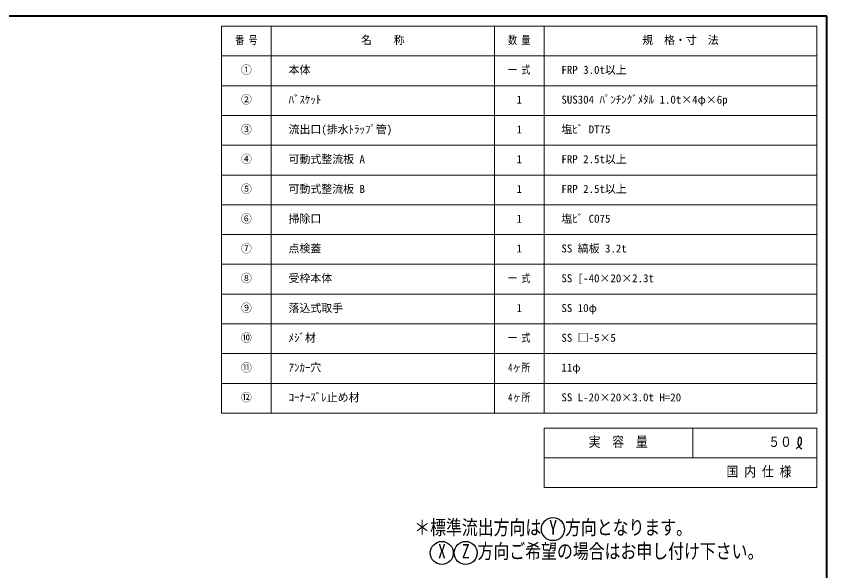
# Model space of a CAD drawing. Units: millimetres at full size, sheet at 1:8; details may follow other scales. Extents: x -1669 to 1571, y -1130 to 1118.
# Drawn here: x -63 to 1571, y 1 to 1118 of the extents above; entities that cross this region are included whole.
import ezdxf
from ezdxf.enums import TextEntityAlignment as Align

# ---------------------------------------------------------------- set-up
doc = ezdxf.new("R2010")
doc.units = ezdxf.units.MM
doc.header["$LTSCALE"] = 8
doc.layers.add('0-0_ﾚｲﾔ1', color=4, linetype='Continuous', lineweight=9)
doc.styles.add('ＭＳ ゴシック', font='')
doc.styles.get('ＭＳ ゴシック').set_extended_font_data('MS Gothic')

msp = doc.modelspace()

# ---------------------------------------------------------------- linework, layer by layer
at = {"layer": '0-0_ﾚｲﾔ1', "color": 1, "lineweight": 40}
for p, q in [((1571.448, 1118.218), (-1668.552, 1118.218)), ((1571.448, -1129.782), (1571.448, 1118.218))]:
    msp.add_line(p, q, dxfattribs=at)
at = {"layer": '0-0_ﾚｲﾔ1', "color": 3, "lineweight": 18}
for p, q in [((1551.448, 1098.218), (351.448, 1098.218)), ((451.448, 318.218), (451.448, 1098.218)), ((901.448, 318.218), (901.448, 1098.218)), ((1001.448, 318.218), (1001.448, 1098.218)), ((1551.448, 318.218), (1551.448, 1098.218)), ((1551.448, 1038.218), (351.448, 1038.218)), ((1551.448, 978.218), (351.448, 978.218)), ((1551.448, 918.218), (351.448, 918.218)), ((1551.448, 858.218), (351.448, 858.218)), ((1551.448, 798.218), (351.448, 798.218)), ((1551.448, 738.218), (351.448, 738.218)), ((1551.448, 678.218), (351.448, 678.218)), ((1551.448, 618.218), (351.448, 618.218)), ((1551.448, 558.218), (351.448, 558.218)), ((1551.448, 498.218), (351.448, 498.218)), ((1551.448, 438.218), (351.448, 438.218)), ((1551.448, 378.218), (351.448, 378.218)), ((1551.448, 288.218), (1001.448, 288.218)), ((1001.448, 168.218), (1001.448, 288.218)), ((1301.448, 228.218), (1301.448, 288.218)), ((1551.448, 168.218), (1551.448, 288.218)), ((1551.448, 228.218), (1001.448, 228.218)), ((1551.448, 168.218), (1001.448, 168.218))]:
    msp.add_line(p, q, dxfattribs=at)
msp.add_lwpolyline([(1551.448, 318.218), (351.448, 318.218), (351.448, 1098.218)], dxfattribs=at)
at = {"layer": '0-0_ﾚｲﾔ1', "color": 5, "lineweight": 25}
for points in [[(1509.908, 247.379), (1510.488, 247.713), (1511.485, 248.294), (1512.473, 248.89), (1513.447, 249.509), (1514.401, 250.16), (1515.328, 250.853), (1515.852, 251.277), (1516.237, 251.607), (1516.881, 252.202), (1517.49, 252.83), (1518.058, 253.493), (1518.574, 254.191), (1519.03, 254.926), (1519.263, 255.37), (1519.431, 255.731), (1519.685, 256.372), (1519.895, 257.03), (1520.066, 257.701), (1520.198, 258.381), (1520.294, 259.065), (1520.335, 259.463), (1520.366, 259.874), (1520.396, 260.581), (1520.402, 261.289), (1520.392, 261.998), (1520.371, 262.711), (1520.348, 263.429), (1520.335, 263.848), (1520.323, 264.289), (1520.294, 265.05), (1520.233, 265.806), (1520.115, 266.547), (1519.912, 267.265), (1519.601, 267.951), (1519.36, 268.33), (1519.206, 268.533), (1518.908, 268.864), (1518.576, 269.158), (1518.217, 269.402)], [(1518.217, 269.402), (1517.838, 269.58), (1517.446, 269.679), (1517.217, 269.694), (1517.027, 269.682), (1516.702, 269.612), (1516.384, 269.486), (1516.076, 269.314), (1515.784, 269.105), (1515.512, 268.867), (1515.365, 268.72), (1515.161, 268.489), (1514.855, 268.068), (1514.599, 267.622), (1514.387, 267.156), (1514.213, 266.674), (1514.071, 266.182), (1514.001, 265.894), (1513.923, 265.532), (1513.811, 264.905), (1513.724, 264.274), (1513.654, 263.64), (1513.596, 263.004), (1513.544, 262.367), (1513.514, 261.996), (1513.476, 261.554), (1513.413, 260.792), (1513.361, 260.03), (1513.329, 259.269), (1513.328, 258.51), (1513.369, 257.755), (1513.416, 257.319), (1513.472, 256.941), (1513.601, 256.293), (1513.766, 255.651), (1513.963, 255.017), (1514.187, 254.39), (1514.434, 253.774), (1514.585, 253.421), (1514.699, 253.166)], [(1514.699, 253.166), (1514.902, 252.732), (1515.113, 252.302), (1515.334, 251.876), (1515.564, 251.453), (1515.805, 251.033), (1515.95, 250.79), (1516.123, 250.507), (1516.436, 250.026), (1516.77, 249.56), (1517.128, 249.119), (1517.514, 248.711), (1517.933, 248.347), (1518.191, 248.159), (1518.413, 248.018), (1518.813, 247.802), (1519.231, 247.616), (1519.665, 247.451), (1520.109, 247.303), (1520.559, 247.165), (1520.822, 247.087)]]:
    msp.add_lwpolyline(points, dxfattribs=at)
for centre in [(1019.381, 84.551), (795.381, 36.551), (843.381, 36.551)]:
    msp.add_circle(centre, 23.2, dxfattribs=at)

# ---------------------------------------------------------------- texts
at = {"layer": '0-0_ﾚｲﾔ1', "color": 7, "style": 'ＭＳ ゴシック'}
for s, height, width, p in [('番 号', 16.13, 0.8, (378.948, 1057.218)), ('数 量', 16.13, 0.8, (928.948, 1057.218)), ('一 式', 16.13, 0.8, (928.948, 997.218)), ('一 式', 16.13, 0.8, (928.948, 577.218)), ('一 式', 16.13, 0.8, (928.948, 457.218)), ('4ヶ所', 16.13, 0.8, (928.948, 397.218)), ('4ヶ所', 16.13, 0.8, (928.948, 337.218)), ('実\u3000容\u3000量', 20.53, 0.85, (1091.448, 244.218)), ('５０', 20.53, 0.85, (1453.448, 244.218)), ('国 内 仕 様', 20.53, 0.85, (1369.448, 184.218)), ('＊標準流出方向は Y 方向となります。', 29.33, 0.8, (739.781, 64.551)), (' X  Z 方向ご希望の場合はお申し付け下さい。', 29.33, 0.8, (771.781, 16.551))]:
    msp.add_text(s, height=height, dxfattribs=dict(at, width=width)).set_placement(p, align=Align.BOTTOM_LEFT)
for s, p in [('名\u3000\u3000称', (632.448, 1057.218)), ('規\u3000格・寸\u3000法', (1199.448, 1057.218)), ('①', (390.448, 997.218)), ('本体', (486.448, 997.218)), ('FRP 3.0t以上', (1036.448, 997.218)), ('②', (390.448, 937.218)), ('ﾊﾞｽｹｯﾄ', (486.448, 937.218)), ('1', (945.948, 937.218)), ('SUS304 ﾊﾟﾝﾁﾝｸﾞﾒﾀﾙ 1.0t×4φ×6p', (1036.448, 937.218)), ('③', (390.448, 877.218)), ('流出口(排水ﾄﾗｯﾌﾟ管)', (486.448, 877.218)), ('塩ﾋﾞ DT75', (1036.448, 877.218)), ('1', (945.948, 877.218)), ('④', (390.448, 817.218)), ('可動式整流板 A', (486.448, 817.218)), ('1', (945.948, 817.218)), ('FRP 2.5t以上', (1036.448, 817.218)), ('⑤', (390.448, 757.218)), ('可動式整流板 B', (486.448, 757.218)), ('1', (945.948, 757.218)), ('FRP 2.5t以上', (1036.448, 757.218)), ('⑥', (390.448, 697.218)), ('掃除口', (486.448, 697.218)), ('塩ﾋﾞ CO75', (1036.448, 697.218)), ('1', (945.948, 697.218)), ('⑦', (390.448, 637.218)), ('点検蓋', (486.448, 637.218)), ('1', (945.948, 637.218)), ('SS 縞板 3.2t', (1036.448, 637.218)), ('⑧', (390.448, 577.218)), ('受枠本体', (486.448, 577.218)), ('SS [-40×20×2.3t', (1036.448, 577.218)), ('⑨', (390.448, 517.218)), ('落込式取手', (486.448, 517.218)), ('1', (945.948, 517.218)), ('SS 10φ', (1036.448, 517.218)), ('⑩', (390.448, 457.218)), ('ﾒｼﾞ材', (486.448, 457.218)), ('SS □-5×5', (1036.448, 457.218)), ('⑪', (390.448, 397.218)), ('ｱﾝｶｰ穴', (486.448, 397.218)), ('11φ', (1036.448, 397.218)), ('⑫', (390.448, 337.218)), ('ｺｰﾅｰｽﾞﾚ止め材', (486.448, 337.218)), ('SS L-20×20×3.0t H=20', (1036.448, 337.218))]:
    msp.add_text(s, height=16.13, dxfattribs=at).set_placement(p, align=Align.BOTTOM_LEFT)

doc.saveas('drawing.dxf')
